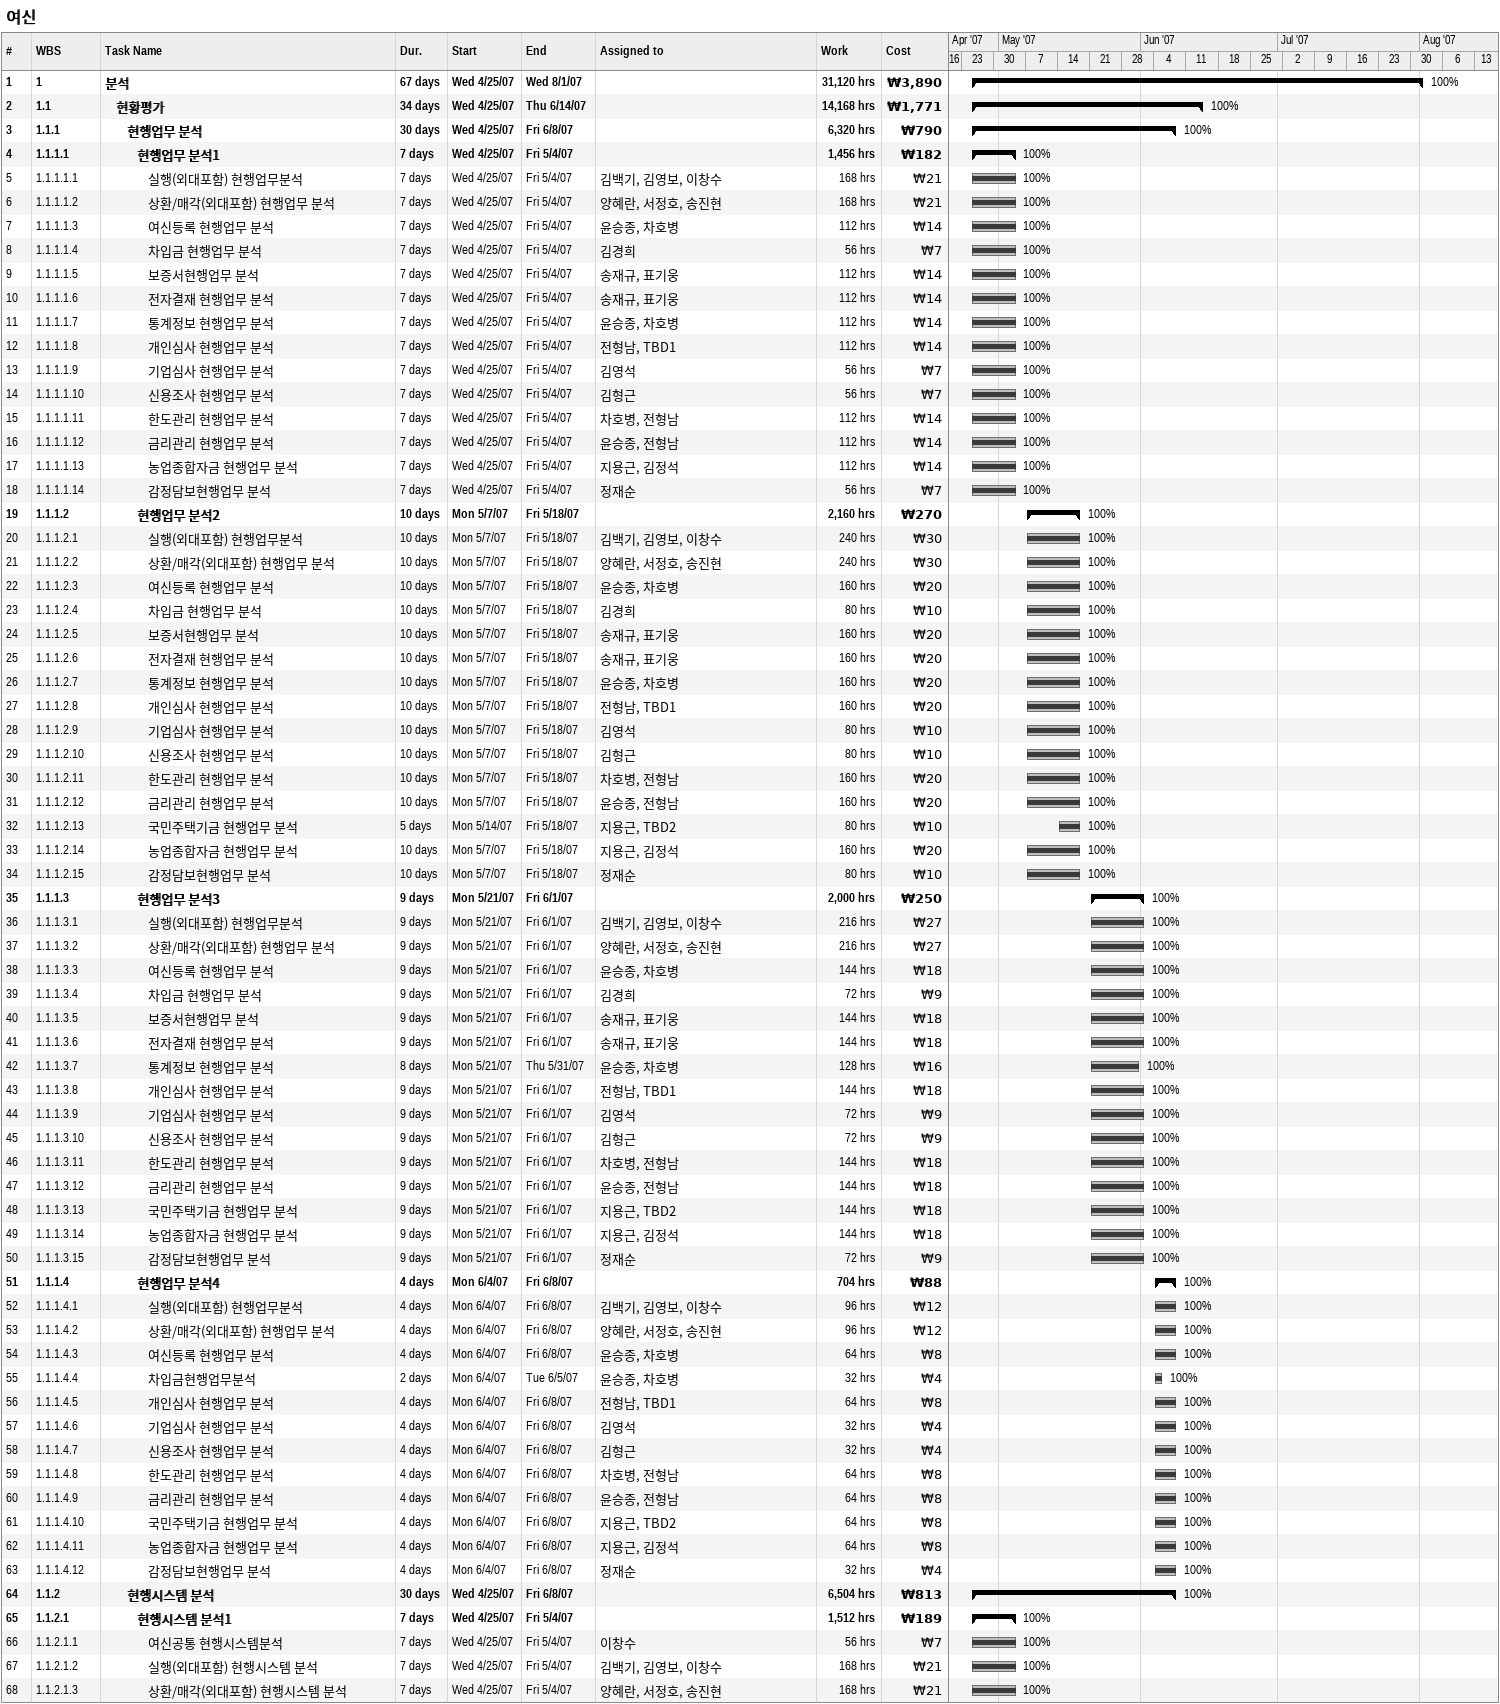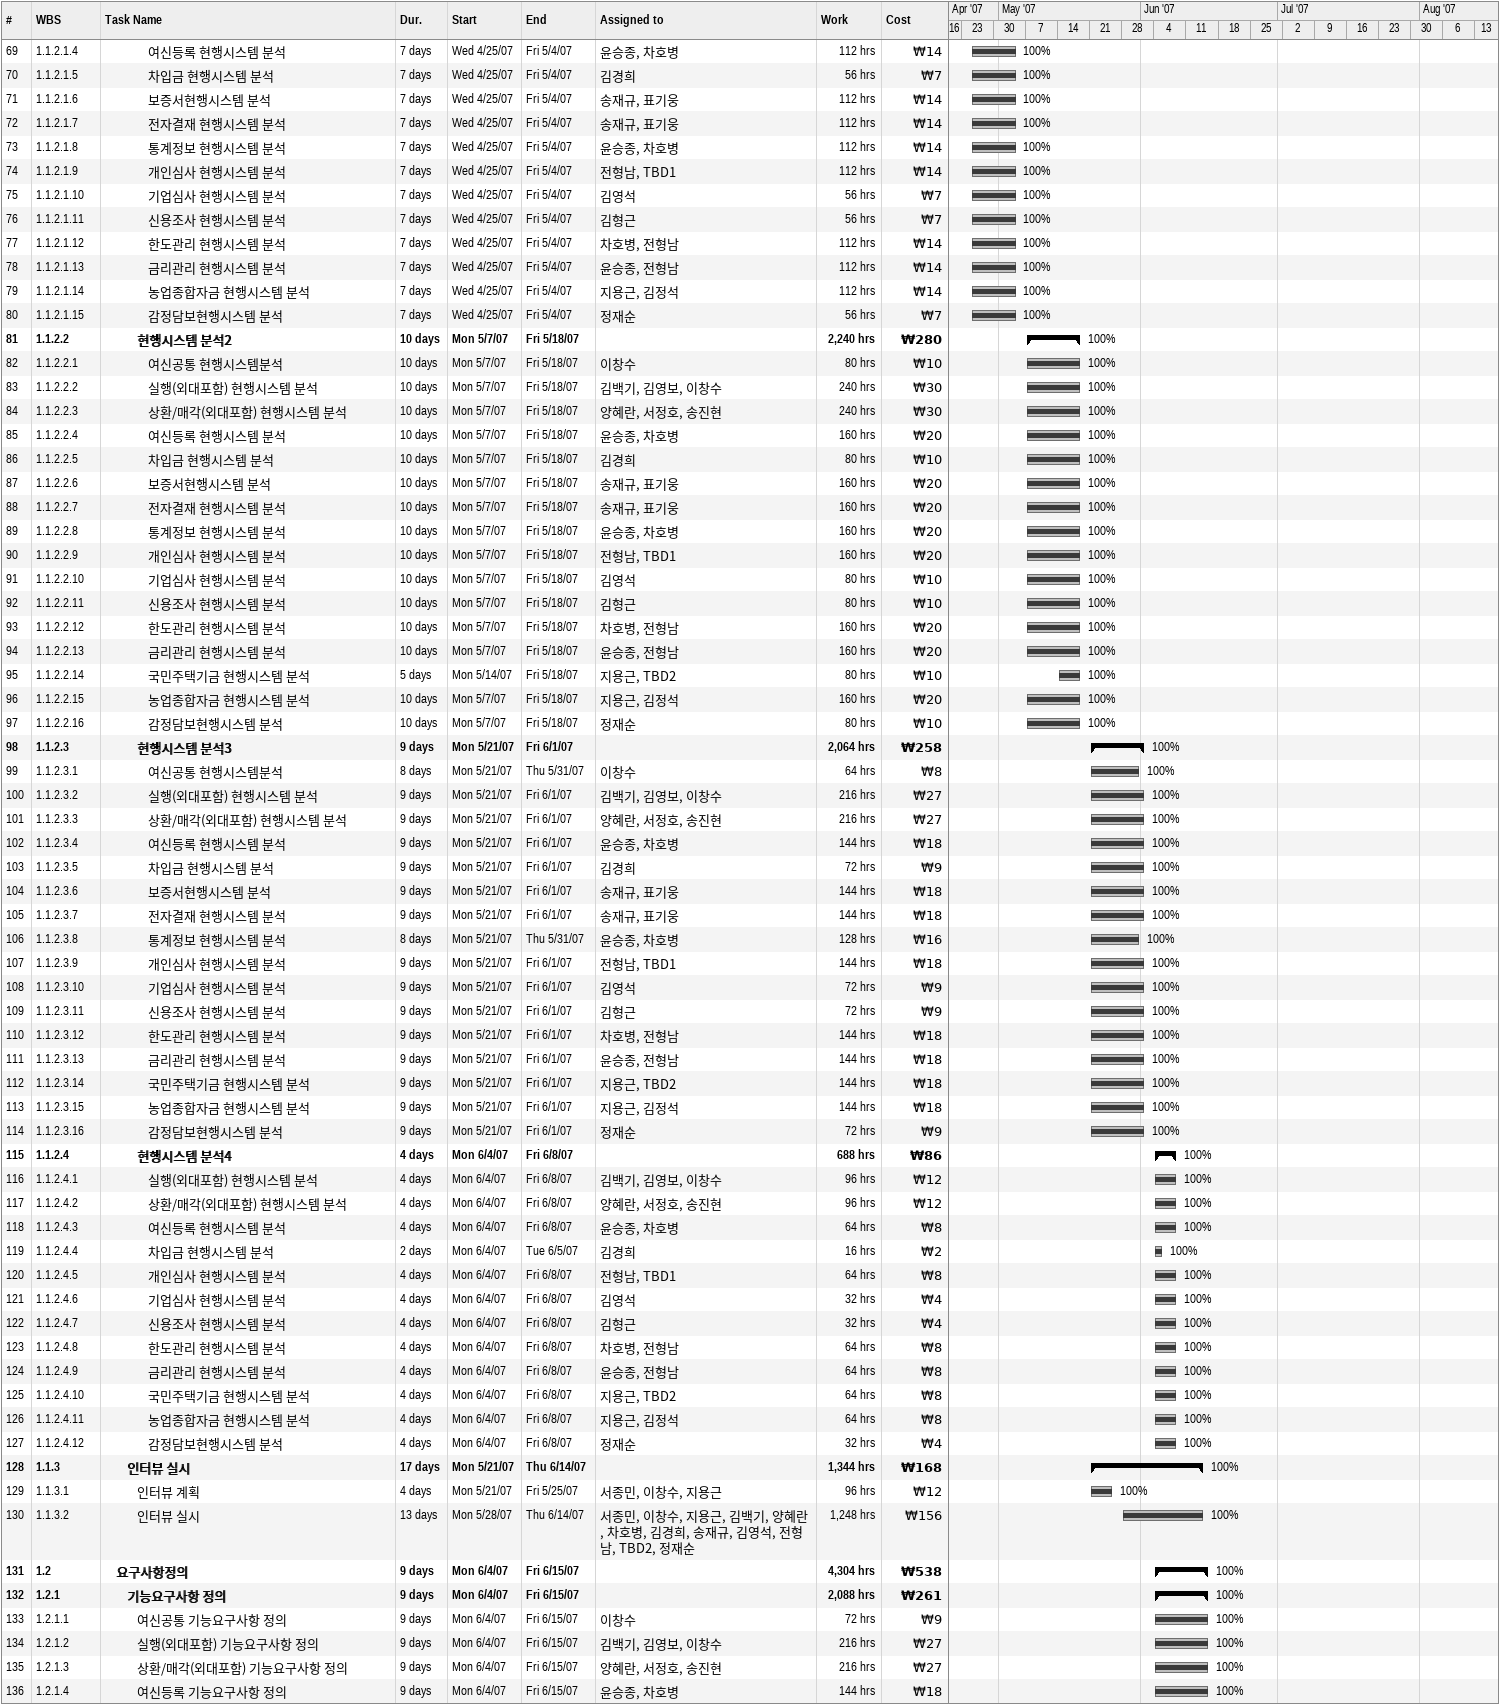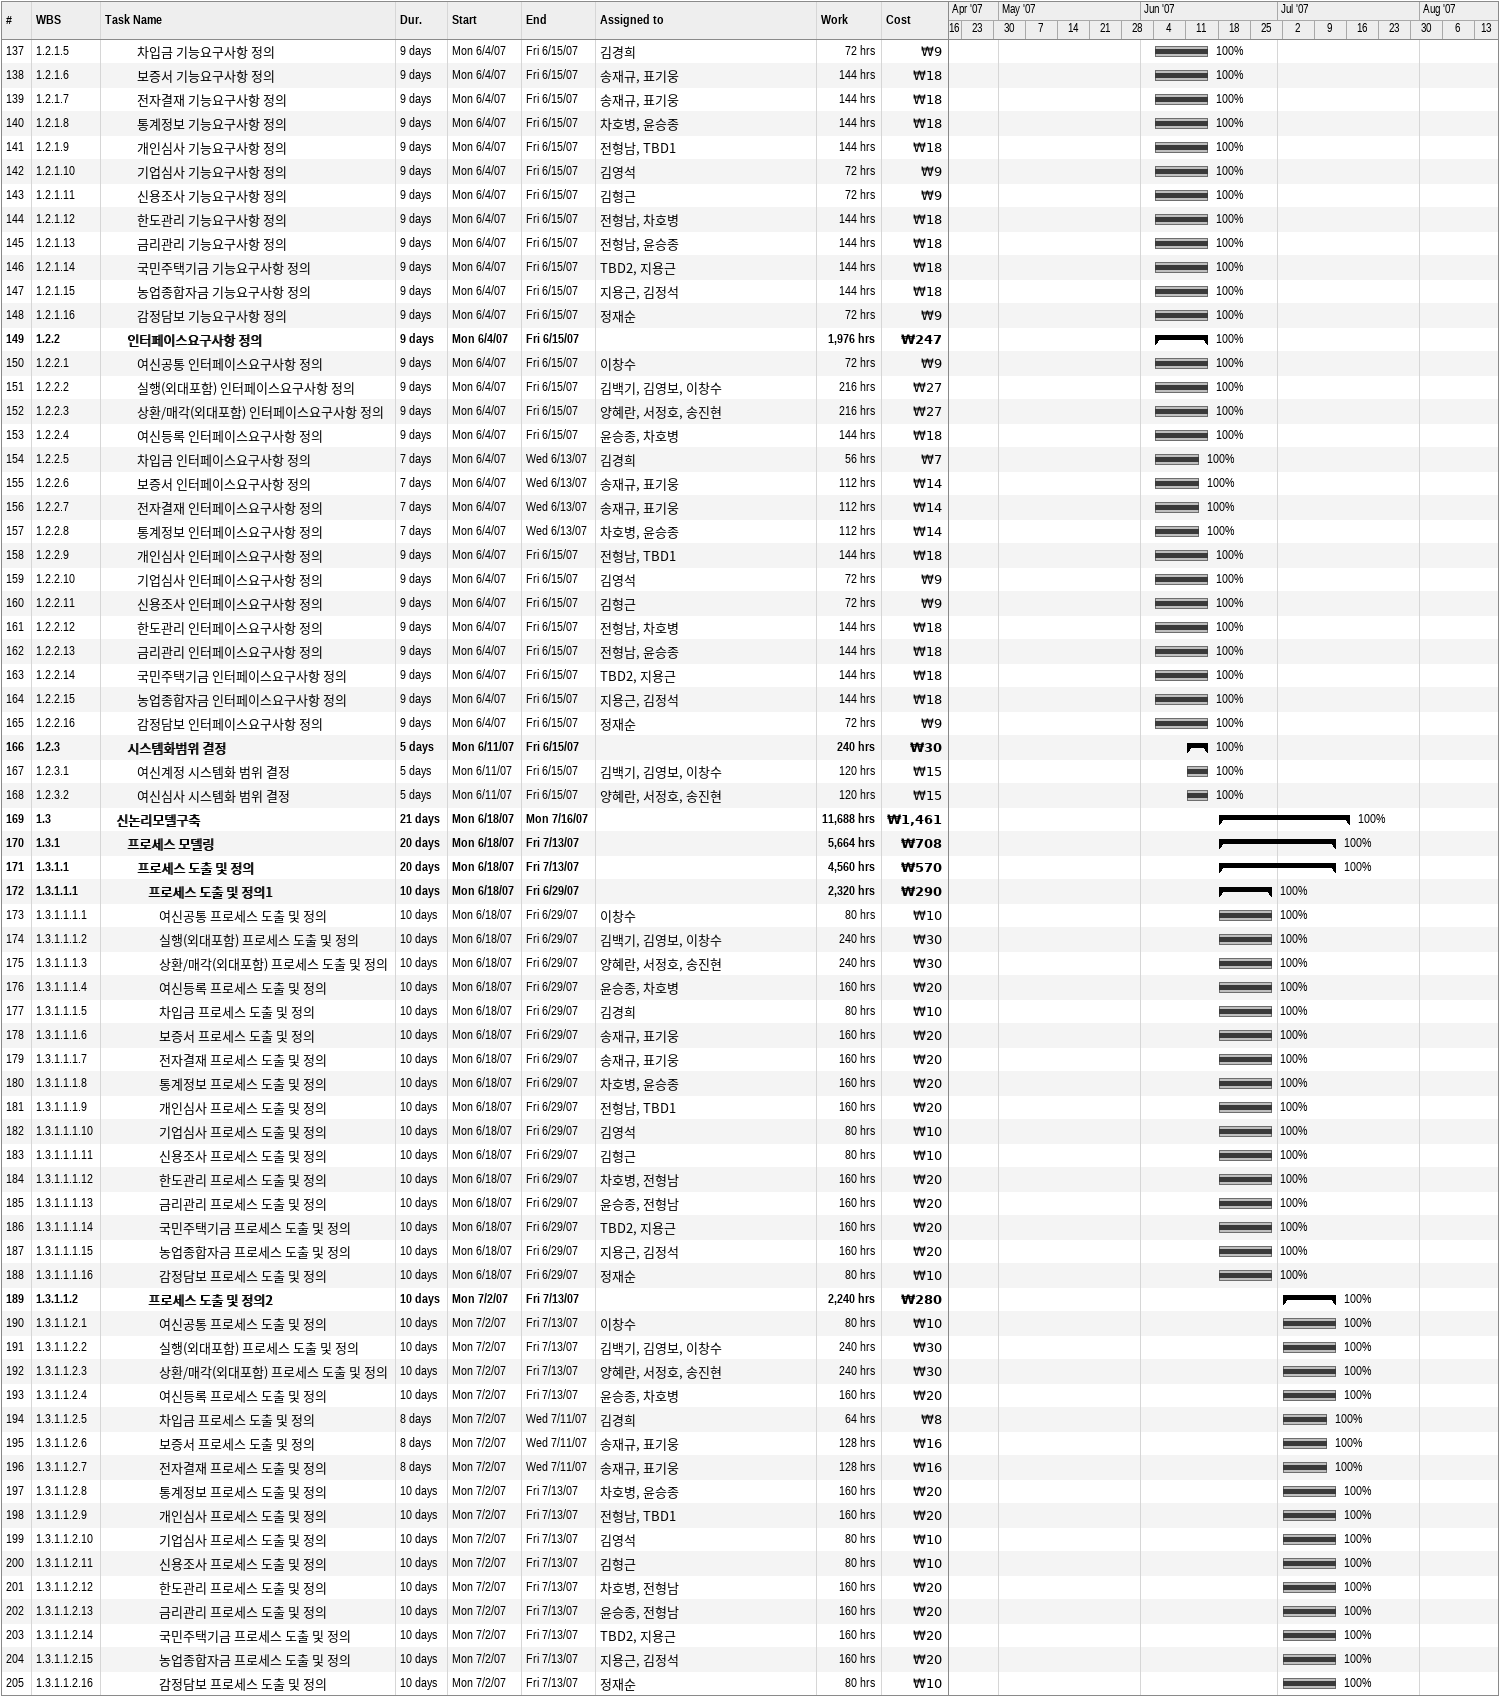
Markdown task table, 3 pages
여신

| ID | WBS | Task | Duration | Start | Finish | Resources | % complete | Work (h) | Cost (₩) |
|---|---|---|---|---|---|---|---|---|---|
| 1 | 1 | **분석** | 67d | 2007-04-25 | 2007-08-01 |  | 100 | 31120 | 3890 |
| 2 | 1.1 | **현황평가** | 34d | 2007-04-25 | 2007-06-14 |  | 100 | 14168 | 1771 |
| 3 | 1.1.1 | **현행업무 분석** | 30d | 2007-04-25 | 2007-06-08 |  | 100 | 6320 | 790 |
| 4 | 1.1.1.1 | **현행업무 분석1** | 7d | 2007-04-25 | 2007-05-04 |  | 100 | 1456 | 182 |
| 5 | 1.1.1.1.1 | 실행(외대포함) 현행업무분석 | 7d | 2007-04-25 | 2007-05-04 | 김백기, 김영보, 이창수 | 100 | 168 | 21 |
| 6 | 1.1.1.1.2 | 상환/매각(외대포함) 현행업무 분석 | 7d | 2007-04-25 | 2007-05-04 | 양혜란, 서정호, 송진현 | 100 | 168 | 21 |
| 7 | 1.1.1.1.3 | 여신등록 현행업무 분석 | 7d | 2007-04-25 | 2007-05-04 | 윤승종, 차호병 | 100 | 112 | 14 |
| 8 | 1.1.1.1.4 | 차입금 현행업무 분석 | 7d | 2007-04-25 | 2007-05-04 | 김경희 | 100 | 56 | 7 |
| 9 | 1.1.1.1.5 | 보증서현행업무 분석 | 7d | 2007-04-25 | 2007-05-04 | 송재규, 표기웅 | 100 | 112 | 14 |
| 10 | 1.1.1.1.6 | 전자결재 현행업무 분석 | 7d | 2007-04-25 | 2007-05-04 | 송재규, 표기웅 | 100 | 112 | 14 |
| 11 | 1.1.1.1.7 | 통계정보 현행업무 분석 | 7d | 2007-04-25 | 2007-05-04 | 윤승종, 차호병 | 100 | 112 | 14 |
| 12 | 1.1.1.1.8 | 개인심사 현행업무 분석 | 7d | 2007-04-25 | 2007-05-04 | 전형남, TBD1 | 100 | 112 | 14 |
| 13 | 1.1.1.1.9 | 기업심사 현행업무 분석 | 7d | 2007-04-25 | 2007-05-04 | 김영석 | 100 | 56 | 7 |
| 14 | 1.1.1.1.10 | 신용조사 현행업무 분석 | 7d | 2007-04-25 | 2007-05-04 | 김형근 | 100 | 56 | 7 |
| 15 | 1.1.1.1.11 | 한도관리 현행업무 분석 | 7d | 2007-04-25 | 2007-05-04 | 차호병, 전형남 | 100 | 112 | 14 |
| 16 | 1.1.1.1.12 | 금리관리 현행업무 분석 | 7d | 2007-04-25 | 2007-05-04 | 윤승종, 전형남 | 100 | 112 | 14 |
| 17 | 1.1.1.1.13 | 농업종합자금 현행업무 분석 | 7d | 2007-04-25 | 2007-05-04 | 지용근, 김정석 | 100 | 112 | 14 |
| 18 | 1.1.1.1.14 | 감정담보현행업무 분석 | 7d | 2007-04-25 | 2007-05-04 | 정재순 | 100 | 56 | 7 |
| 19 | 1.1.1.2 | **현행업무 분석2** | 10d | 2007-05-07 | 2007-05-18 |  | 100 | 2160 | 270 |
| 20 | 1.1.1.2.1 | 실행(외대포함) 현행업무분석 | 10d | 2007-05-07 | 2007-05-18 | 김백기, 김영보, 이창수 | 100 | 240 | 30 |
| 21 | 1.1.1.2.2 | 상환/매각(외대포함) 현행업무 분석 | 10d | 2007-05-07 | 2007-05-18 | 양혜란, 서정호, 송진현 | 100 | 240 | 30 |
| 22 | 1.1.1.2.3 | 여신등록 현행업무 분석 | 10d | 2007-05-07 | 2007-05-18 | 윤승종, 차호병 | 100 | 160 | 20 |
| 23 | 1.1.1.2.4 | 차입금 현행업무 분석 | 10d | 2007-05-07 | 2007-05-18 | 김경희 | 100 | 80 | 10 |
| 24 | 1.1.1.2.5 | 보증서현행업무 분석 | 10d | 2007-05-07 | 2007-05-18 | 송재규, 표기웅 | 100 | 160 | 20 |
| 25 | 1.1.1.2.6 | 전자결재 현행업무 분석 | 10d | 2007-05-07 | 2007-05-18 | 송재규, 표기웅 | 100 | 160 | 20 |
| 26 | 1.1.1.2.7 | 통계정보 현행업무 분석 | 10d | 2007-05-07 | 2007-05-18 | 윤승종, 차호병 | 100 | 160 | 20 |
| 27 | 1.1.1.2.8 | 개인심사 현행업무 분석 | 10d | 2007-05-07 | 2007-05-18 | 전형남, TBD1 | 100 | 160 | 20 |
| 28 | 1.1.1.2.9 | 기업심사 현행업무 분석 | 10d | 2007-05-07 | 2007-05-18 | 김영석 | 100 | 80 | 10 |
| 29 | 1.1.1.2.10 | 신용조사 현행업무 분석 | 10d | 2007-05-07 | 2007-05-18 | 김형근 | 100 | 80 | 10 |
| 30 | 1.1.1.2.11 | 한도관리 현행업무 분석 | 10d | 2007-05-07 | 2007-05-18 | 차호병, 전형남 | 100 | 160 | 20 |
| 31 | 1.1.1.2.12 | 금리관리 현행업무 분석 | 10d | 2007-05-07 | 2007-05-18 | 윤승종, 전형남 | 100 | 160 | 20 |
| 32 | 1.1.1.2.13 | 국민주택기금 현행업무 분석 | 5d | 2007-05-14 | 2007-05-18 | 지용근, TBD2 | 100 | 80 | 10 |
| 33 | 1.1.1.2.14 | 농업종합자금 현행업무 분석 | 10d | 2007-05-07 | 2007-05-18 | 지용근, 김정석 | 100 | 160 | 20 |
| 34 | 1.1.1.2.15 | 감정담보현행업무 분석 | 10d | 2007-05-07 | 2007-05-18 | 정재순 | 100 | 80 | 10 |
| 35 | 1.1.1.3 | **현행업무 분석3** | 9d | 2007-05-21 | 2007-06-01 |  | 100 | 2000 | 250 |
| 36 | 1.1.1.3.1 | 실행(외대포함) 현행업무분석 | 9d | 2007-05-21 | 2007-06-01 | 김백기, 김영보, 이창수 | 100 | 216 | 27 |
| 37 | 1.1.1.3.2 | 상환/매각(외대포함) 현행업무 분석 | 9d | 2007-05-21 | 2007-06-01 | 양혜란, 서정호, 송진현 | 100 | 216 | 27 |
| 38 | 1.1.1.3.3 | 여신등록 현행업무 분석 | 9d | 2007-05-21 | 2007-06-01 | 윤승종, 차호병 | 100 | 144 | 18 |
| 39 | 1.1.1.3.4 | 차입금 현행업무 분석 | 9d | 2007-05-21 | 2007-06-01 | 김경희 | 100 | 72 | 9 |
| 40 | 1.1.1.3.5 | 보증서현행업무 분석 | 9d | 2007-05-21 | 2007-06-01 | 송재규, 표기웅 | 100 | 144 | 18 |
| 41 | 1.1.1.3.6 | 전자결재 현행업무 분석 | 9d | 2007-05-21 | 2007-06-01 | 송재규, 표기웅 | 100 | 144 | 18 |
| 42 | 1.1.1.3.7 | 통계정보 현행업무 분석 | 8d | 2007-05-21 | 2007-05-31 | 윤승종, 차호병 | 100 | 128 | 16 |
| 43 | 1.1.1.3.8 | 개인심사 현행업무 분석 | 9d | 2007-05-21 | 2007-06-01 | 전형남, TBD1 | 100 | 144 | 18 |
| 44 | 1.1.1.3.9 | 기업심사 현행업무 분석 | 9d | 2007-05-21 | 2007-06-01 | 김영석 | 100 | 72 | 9 |
| 45 | 1.1.1.3.10 | 신용조사 현행업무 분석 | 9d | 2007-05-21 | 2007-06-01 | 김형근 | 100 | 72 | 9 |
| 46 | 1.1.1.3.11 | 한도관리 현행업무 분석 | 9d | 2007-05-21 | 2007-06-01 | 차호병, 전형남 | 100 | 144 | 18 |
| 47 | 1.1.1.3.12 | 금리관리 현행업무 분석 | 9d | 2007-05-21 | 2007-06-01 | 윤승종, 전형남 | 100 | 144 | 18 |
| 48 | 1.1.1.3.13 | 국민주택기금 현행업무 분석 | 9d | 2007-05-21 | 2007-06-01 | 지용근, TBD2 | 100 | 144 | 18 |
| 49 | 1.1.1.3.14 | 농업종합자금 현행업무 분석 | 9d | 2007-05-21 | 2007-06-01 | 지용근, 김정석 | 100 | 144 | 18 |
| 50 | 1.1.1.3.15 | 감정담보현행업무 분석 | 9d | 2007-05-21 | 2007-06-01 | 정재순 | 100 | 72 | 9 |
| 51 | 1.1.1.4 | **현행업무 분석4** | 4d | 2007-06-04 | 2007-06-08 |  | 100 | 704 | 88 |
| 52 | 1.1.1.4.1 | 실행(외대포함) 현행업무분석 | 4d | 2007-06-04 | 2007-06-08 | 김백기, 김영보, 이창수 | 100 | 96 | 12 |
| 53 | 1.1.1.4.2 | 상환/매각(외대포함) 현행업무 분석 | 4d | 2007-06-04 | 2007-06-08 | 양혜란, 서정호, 송진현 | 100 | 96 | 12 |
| 54 | 1.1.1.4.3 | 여신등록 현행업무 분석 | 4d | 2007-06-04 | 2007-06-08 | 윤승종, 차호병 | 100 | 64 | 8 |
| 55 | 1.1.1.4.4 | 차입금현행업무분석 | 2d | 2007-06-04 | 2007-06-05 | 윤승종, 차호병 | 100 | 32 | 4 |
| 56 | 1.1.1.4.5 | 개인심사 현행업무 분석 | 4d | 2007-06-04 | 2007-06-08 | 전형남, TBD1 | 100 | 64 | 8 |
| 57 | 1.1.1.4.6 | 기업심사 현행업무 분석 | 4d | 2007-06-04 | 2007-06-08 | 김영석 | 100 | 32 | 4 |
| 58 | 1.1.1.4.7 | 신용조사 현행업무 분석 | 4d | 2007-06-04 | 2007-06-08 | 김형근 | 100 | 32 | 4 |
| 59 | 1.1.1.4.8 | 한도관리 현행업무 분석 | 4d | 2007-06-04 | 2007-06-08 | 차호병, 전형남 | 100 | 64 | 8 |
| 60 | 1.1.1.4.9 | 금리관리 현행업무 분석 | 4d | 2007-06-04 | 2007-06-08 | 윤승종, 전형남 | 100 | 64 | 8 |
| 61 | 1.1.1.4.10 | 국민주택기금 현행업무 분석 | 4d | 2007-06-04 | 2007-06-08 | 지용근, TBD2 | 100 | 64 | 8 |
| 62 | 1.1.1.4.11 | 농업종합자금 현행업무 분석 | 4d | 2007-06-04 | 2007-06-08 | 지용근, 김정석 | 100 | 64 | 8 |
| 63 | 1.1.1.4.12 | 감정담보현행업무 분석 | 4d | 2007-06-04 | 2007-06-08 | 정재순 | 100 | 32 | 4 |
| 64 | 1.1.2 | **현행시스템 분석** | 30d | 2007-04-25 | 2007-06-08 |  | 100 | 6504 | 813 |
| 65 | 1.1.2.1 | **현행시스템 분석1** | 7d | 2007-04-25 | 2007-05-04 |  | 100 | 1512 | 189 |
| 66 | 1.1.2.1.1 | 여신공통 현행시스템분석 | 7d | 2007-04-25 | 2007-05-04 | 이창수 | 100 | 56 | 7 |
| 67 | 1.1.2.1.2 | 실행(외대포함) 현행시스템 분석 | 7d | 2007-04-25 | 2007-05-04 | 김백기, 김영보, 이창수 | 100 | 168 | 21 |
| 68 | 1.1.2.1.3 | 상환/매각(외대포함) 현행시스템 분석 | 7d | 2007-04-25 | 2007-05-04 | 양혜란, 서정호, 송진현 | 100 | 168 | 21 |
| 69 | 1.1.2.1.4 | 여신등록 현행시스템 분석 | 7d | 2007-04-25 | 2007-05-04 | 윤승종, 차호병 | 100 | 112 | 14 |
| 70 | 1.1.2.1.5 | 차입금 현행시스템 분석 | 7d | 2007-04-25 | 2007-05-04 | 김경희 | 100 | 56 | 7 |
| 71 | 1.1.2.1.6 | 보증서현행시스템 분석 | 7d | 2007-04-25 | 2007-05-04 | 송재규, 표기웅 | 100 | 112 | 14 |
| 72 | 1.1.2.1.7 | 전자결재 현행시스템 분석 | 7d | 2007-04-25 | 2007-05-04 | 송재규, 표기웅 | 100 | 112 | 14 |
| 73 | 1.1.2.1.8 | 통계정보 현행시스템 분석 | 7d | 2007-04-25 | 2007-05-04 | 윤승종, 차호병 | 100 | 112 | 14 |
| 74 | 1.1.2.1.9 | 개인심사 현행시스템 분석 | 7d | 2007-04-25 | 2007-05-04 | 전형남, TBD1 | 100 | 112 | 14 |
| 75 | 1.1.2.1.10 | 기업심사 현행시스템 분석 | 7d | 2007-04-25 | 2007-05-04 | 김영석 | 100 | 56 | 7 |
| 76 | 1.1.2.1.11 | 신용조사 현행시스템 분석 | 7d | 2007-04-25 | 2007-05-04 | 김형근 | 100 | 56 | 7 |
| 77 | 1.1.2.1.12 | 한도관리 현행시스템 분석 | 7d | 2007-04-25 | 2007-05-04 | 차호병, 전형남 | 100 | 112 | 14 |
| 78 | 1.1.2.1.13 | 금리관리 현행시스템 분석 | 7d | 2007-04-25 | 2007-05-04 | 윤승종, 전형남 | 100 | 112 | 14 |
| 79 | 1.1.2.1.14 | 농업종합자금 현행시스템 분석 | 7d | 2007-04-25 | 2007-05-04 | 지용근, 김정석 | 100 | 112 | 14 |
| 80 | 1.1.2.1.15 | 감정담보현행시스템 분석 | 7d | 2007-04-25 | 2007-05-04 | 정재순 | 100 | 56 | 7 |
| 81 | 1.1.2.2 | **현행시스템 분석2** | 10d | 2007-05-07 | 2007-05-18 |  | 100 | 2240 | 280 |
| 82 | 1.1.2.2.1 | 여신공통 현행시스템분석 | 10d | 2007-05-07 | 2007-05-18 | 이창수 | 100 | 80 | 10 |
| 83 | 1.1.2.2.2 | 실행(외대포함) 현행시스템 분석 | 10d | 2007-05-07 | 2007-05-18 | 김백기, 김영보, 이창수 | 100 | 240 | 30 |
| 84 | 1.1.2.2.3 | 상환/매각(외대포함) 현행시스템 분석 | 10d | 2007-05-07 | 2007-05-18 | 양혜란, 서정호, 송진현 | 100 | 240 | 30 |
| 85 | 1.1.2.2.4 | 여신등록 현행시스템 분석 | 10d | 2007-05-07 | 2007-05-18 | 윤승종, 차호병 | 100 | 160 | 20 |
| 86 | 1.1.2.2.5 | 차입금 현행시스템 분석 | 10d | 2007-05-07 | 2007-05-18 | 김경희 | 100 | 80 | 10 |
| 87 | 1.1.2.2.6 | 보증서현행시스템 분석 | 10d | 2007-05-07 | 2007-05-18 | 송재규, 표기웅 | 100 | 160 | 20 |
| 88 | 1.1.2.2.7 | 전자결재 현행시스템 분석 | 10d | 2007-05-07 | 2007-05-18 | 송재규, 표기웅 | 100 | 160 | 20 |
| 89 | 1.1.2.2.8 | 통계정보 현행시스템 분석 | 10d | 2007-05-07 | 2007-05-18 | 윤승종, 차호병 | 100 | 160 | 20 |
| 90 | 1.1.2.2.9 | 개인심사 현행시스템 분석 | 10d | 2007-05-07 | 2007-05-18 | 전형남, TBD1 | 100 | 160 | 20 |
| 91 | 1.1.2.2.10 | 기업심사 현행시스템 분석 | 10d | 2007-05-07 | 2007-05-18 | 김영석 | 100 | 80 | 10 |
| 92 | 1.1.2.2.11 | 신용조사 현행시스템 분석 | 10d | 2007-05-07 | 2007-05-18 | 김형근 | 100 | 80 | 10 |
| 93 | 1.1.2.2.12 | 한도관리 현행시스템 분석 | 10d | 2007-05-07 | 2007-05-18 | 차호병, 전형남 | 100 | 160 | 20 |
| 94 | 1.1.2.2.13 | 금리관리 현행시스템 분석 | 10d | 2007-05-07 | 2007-05-18 | 윤승종, 전형남 | 100 | 160 | 20 |
| 95 | 1.1.2.2.14 | 국민주택기금 현행시스템 분석 | 5d | 2007-05-14 | 2007-05-18 | 지용근, TBD2 | 100 | 80 | 10 |
| 96 | 1.1.2.2.15 | 농업종합자금 현행시스템 분석 | 10d | 2007-05-07 | 2007-05-18 | 지용근, 김정석 | 100 | 160 | 20 |
| 97 | 1.1.2.2.16 | 감정담보현행시스템 분석 | 10d | 2007-05-07 | 2007-05-18 | 정재순 | 100 | 80 | 10 |
| 98 | 1.1.2.3 | **현행시스템 분석3** | 9d | 2007-05-21 | 2007-06-01 |  | 100 | 2064 | 258 |
| 99 | 1.1.2.3.1 | 여신공통 현행시스템분석 | 8d | 2007-05-21 | 2007-05-31 | 이창수 | 100 | 64 | 8 |
| 100 | 1.1.2.3.2 | 실행(외대포함) 현행시스템 분석 | 9d | 2007-05-21 | 2007-06-01 | 김백기, 김영보, 이창수 | 100 | 216 | 27 |
| 101 | 1.1.2.3.3 | 상환/매각(외대포함) 현행시스템 분석 | 9d | 2007-05-21 | 2007-06-01 | 양혜란, 서정호, 송진현 | 100 | 216 | 27 |
| 102 | 1.1.2.3.4 | 여신등록 현행시스템 분석 | 9d | 2007-05-21 | 2007-06-01 | 윤승종, 차호병 | 100 | 144 | 18 |
| 103 | 1.1.2.3.5 | 차입금 현행시스템 분석 | 9d | 2007-05-21 | 2007-06-01 | 김경희 | 100 | 72 | 9 |
| 104 | 1.1.2.3.6 | 보증서현행시스템 분석 | 9d | 2007-05-21 | 2007-06-01 | 송재규, 표기웅 | 100 | 144 | 18 |
| 105 | 1.1.2.3.7 | 전자결재 현행시스템 분석 | 9d | 2007-05-21 | 2007-06-01 | 송재규, 표기웅 | 100 | 144 | 18 |
| 106 | 1.1.2.3.8 | 통계정보 현행시스템 분석 | 8d | 2007-05-21 | 2007-05-31 | 윤승종, 차호병 | 100 | 128 | 16 |
| 107 | 1.1.2.3.9 | 개인심사 현행시스템 분석 | 9d | 2007-05-21 | 2007-06-01 | 전형남, TBD1 | 100 | 144 | 18 |
| 108 | 1.1.2.3.10 | 기업심사 현행시스템 분석 | 9d | 2007-05-21 | 2007-06-01 | 김영석 | 100 | 72 | 9 |
| 109 | 1.1.2.3.11 | 신용조사 현행시스템 분석 | 9d | 2007-05-21 | 2007-06-01 | 김형근 | 100 | 72 | 9 |
| 110 | 1.1.2.3.12 | 한도관리 현행시스템 분석 | 9d | 2007-05-21 | 2007-06-01 | 차호병, 전형남 | 100 | 144 | 18 |
| 111 | 1.1.2.3.13 | 금리관리 현행시스템 분석 | 9d | 2007-05-21 | 2007-06-01 | 윤승종, 전형남 | 100 | 144 | 18 |
| 112 | 1.1.2.3.14 | 국민주택기금 현행시스템 분석 | 9d | 2007-05-21 | 2007-06-01 | 지용근, TBD2 | 100 | 144 | 18 |
| 113 | 1.1.2.3.15 | 농업종합자금 현행시스템 분석 | 9d | 2007-05-21 | 2007-06-01 | 지용근, 김정석 | 100 | 144 | 18 |
| 114 | 1.1.2.3.16 | 감정담보현행시스템 분석 | 9d | 2007-05-21 | 2007-06-01 | 정재순 | 100 | 72 | 9 |
| 115 | 1.1.2.4 | **현행시스템 분석4** | 4d | 2007-06-04 | 2007-06-08 |  | 100 | 688 | 86 |
| 116 | 1.1.2.4.1 | 실행(외대포함) 현행시스템 분석 | 4d | 2007-06-04 | 2007-06-08 | 김백기, 김영보, 이창수 | 100 | 96 | 12 |
| 117 | 1.1.2.4.2 | 상환/매각(외대포함) 현행시스템 분석 | 4d | 2007-06-04 | 2007-06-08 | 양혜란, 서정호, 송진현 | 100 | 96 | 12 |
| 118 | 1.1.2.4.3 | 여신등록 현행시스템 분석 | 4d | 2007-06-04 | 2007-06-08 | 윤승종, 차호병 | 100 | 64 | 8 |
| 119 | 1.1.2.4.4 | 차입금 현행시스템 분석 | 2d | 2007-06-04 | 2007-06-05 | 김경희 | 100 | 16 | 2 |
| 120 | 1.1.2.4.5 | 개인심사 현행시스템 분석 | 4d | 2007-06-04 | 2007-06-08 | 전형남, TBD1 | 100 | 64 | 8 |
| 121 | 1.1.2.4.6 | 기업심사 현행시스템 분석 | 4d | 2007-06-04 | 2007-06-08 | 김영석 | 100 | 32 | 4 |
| 122 | 1.1.2.4.7 | 신용조사 현행시스템 분석 | 4d | 2007-06-04 | 2007-06-08 | 김형근 | 100 | 32 | 4 |
| 123 | 1.1.2.4.8 | 한도관리 현행시스템 분석 | 4d | 2007-06-04 | 2007-06-08 | 차호병, 전형남 | 100 | 64 | 8 |
| 124 | 1.1.2.4.9 | 금리관리 현행시스템 분석 | 4d | 2007-06-04 | 2007-06-08 | 윤승종, 전형남 | 100 | 64 | 8 |
| 125 | 1.1.2.4.10 | 국민주택기금 현행시스템 분석 | 4d | 2007-06-04 | 2007-06-08 | 지용근, TBD2 | 100 | 64 | 8 |
| 126 | 1.1.2.4.11 | 농업종합자금 현행시스템 분석 | 4d | 2007-06-04 | 2007-06-08 | 지용근, 김정석 | 100 | 64 | 8 |
| 127 | 1.1.2.4.12 | 감정담보현행시스템 분석 | 4d | 2007-06-04 | 2007-06-08 | 정재순 | 100 | 32 | 4 |
| 128 | 1.1.3 | **인터뷰 실시** | 17d | 2007-05-21 | 2007-06-14 |  | 100 | 1344 | 168 |
| 129 | 1.1.3.1 | 인터뷰 계획 | 4d | 2007-05-21 | 2007-05-25 | 서종민, 이창수, 지용근 | 100 | 96 | 12 |
| 130 | 1.1.3.2 | 인터뷰 실시 | 13d | 2007-05-28 | 2007-06-14 | 서종민, 이창수, 지용근, 김백기, 양혜란, 차호병, 김경희, 송재규, 김영석, 전형남, TBD2, 정재순 | 100 | 1248 | 156 |
| 131 | 1.2 | **요구사항정의** | 9d | 2007-06-04 | 2007-06-15 |  | 100 | 4304 | 538 |
| 132 | 1.2.1 | **기능요구사항 정의** | 9d | 2007-06-04 | 2007-06-15 |  | 100 | 2088 | 261 |
| 133 | 1.2.1.1 | 여신공통 기능요구사항 정의 | 9d | 2007-06-04 | 2007-06-15 | 이창수 | 100 | 72 | 9 |
| 134 | 1.2.1.2 | 실행(외대포함) 기능요구사항 정의 | 9d | 2007-06-04 | 2007-06-15 | 김백기, 김영보, 이창수 | 100 | 216 | 27 |
| 135 | 1.2.1.3 | 상환/매각(외대포함) 기능요구사항 정의 | 9d | 2007-06-04 | 2007-06-15 | 양혜란, 서정호, 송진현 | 100 | 216 | 27 |
| 136 | 1.2.1.4 | 여신등록 기능요구사항 정의 | 9d | 2007-06-04 | 2007-06-15 | 윤승종, 차호병 | 100 | 144 | 18 |
| 137 | 1.2.1.5 | 차입금 기능요구사항 정의 | 9d | 2007-06-04 | 2007-06-15 | 김경희 | 100 | 72 | 9 |
| 138 | 1.2.1.6 | 보증서 기능요구사항 정의 | 9d | 2007-06-04 | 2007-06-15 | 송재규, 표기웅 | 100 | 144 | 18 |
| 139 | 1.2.1.7 | 전자결재 기능요구사항 정의 | 9d | 2007-06-04 | 2007-06-15 | 송재규, 표기웅 | 100 | 144 | 18 |
| 140 | 1.2.1.8 | 통계정보 기능요구사항 정의 | 9d | 2007-06-04 | 2007-06-15 | 차호병, 윤승종 | 100 | 144 | 18 |
| 141 | 1.2.1.9 | 개인심사 기능요구사항 정의 | 9d | 2007-06-04 | 2007-06-15 | 전형남, TBD1 | 100 | 144 | 18 |
| 142 | 1.2.1.10 | 기업심사 기능요구사항 정의 | 9d | 2007-06-04 | 2007-06-15 | 김영석 | 100 | 72 | 9 |
| 143 | 1.2.1.11 | 신용조사 기능요구사항 정의 | 9d | 2007-06-04 | 2007-06-15 | 김형근 | 100 | 72 | 9 |
| 144 | 1.2.1.12 | 한도관리 기능요구사항 정의 | 9d | 2007-06-04 | 2007-06-15 | 전형남, 차호병 | 100 | 144 | 18 |
| 145 | 1.2.1.13 | 금리관리 기능요구사항 정의 | 9d | 2007-06-04 | 2007-06-15 | 전형남, 윤승종 | 100 | 144 | 18 |
| 146 | 1.2.1.14 | 국민주택기금 기능요구사항 정의 | 9d | 2007-06-04 | 2007-06-15 | TBD2, 지용근 | 100 | 144 | 18 |
| 147 | 1.2.1.15 | 농업종합자금 기능요구사항 정의 | 9d | 2007-06-04 | 2007-06-15 | 지용근, 김정석 | 100 | 144 | 18 |
| 148 | 1.2.1.16 | 감정담보 기능요구사항 정의 | 9d | 2007-06-04 | 2007-06-15 | 정재순 | 100 | 72 | 9 |
| 149 | 1.2.2 | **인터페이스요구사항 정의** | 9d | 2007-06-04 | 2007-06-15 |  | 100 | 1976 | 247 |
| 150 | 1.2.2.1 | 여신공통 인터페이스요구사항 정의 | 9d | 2007-06-04 | 2007-06-15 | 이창수 | 100 | 72 | 9 |
| 151 | 1.2.2.2 | 실행(외대포함) 인터페이스요구사항 정의 | 9d | 2007-06-04 | 2007-06-15 | 김백기, 김영보, 이창수 | 100 | 216 | 27 |
| 152 | 1.2.2.3 | 상환/매각(외대포함) 인터페이스요구사항 정의 | 9d | 2007-06-04 | 2007-06-15 | 양혜란, 서정호, 송진현 | 100 | 216 | 27 |
| 153 | 1.2.2.4 | 여신등록 인터페이스요구사항 정의 | 9d | 2007-06-04 | 2007-06-15 | 윤승종, 차호병 | 100 | 144 | 18 |
| 154 | 1.2.2.5 | 차입금 인터페이스요구사항 정의 | 7d | 2007-06-04 | 2007-06-13 | 김경희 | 100 | 56 | 7 |
| 155 | 1.2.2.6 | 보증서 인터페이스요구사항 정의 | 7d | 2007-06-04 | 2007-06-13 | 송재규, 표기웅 | 100 | 112 | 14 |
| 156 | 1.2.2.7 | 전자결재 인터페이스요구사항 정의 | 7d | 2007-06-04 | 2007-06-13 | 송재규, 표기웅 | 100 | 112 | 14 |
| 157 | 1.2.2.8 | 통계정보 인터페이스요구사항 정의 | 7d | 2007-06-04 | 2007-06-13 | 차호병, 윤승종 | 100 | 112 | 14 |
| 158 | 1.2.2.9 | 개인심사 인터페이스요구사항 정의 | 9d | 2007-06-04 | 2007-06-15 | 전형남, TBD1 | 100 | 144 | 18 |
| 159 | 1.2.2.10 | 기업심사 인터페이스요구사항 정의 | 9d | 2007-06-04 | 2007-06-15 | 김영석 | 100 | 72 | 9 |
| 160 | 1.2.2.11 | 신용조사 인터페이스요구사항 정의 | 9d | 2007-06-04 | 2007-06-15 | 김형근 | 100 | 72 | 9 |
| 161 | 1.2.2.12 | 한도관리 인터페이스요구사항 정의 | 9d | 2007-06-04 | 2007-06-15 | 전형남, 차호병 | 100 | 144 | 18 |
| 162 | 1.2.2.13 | 금리관리 인터페이스요구사항 정의 | 9d | 2007-06-04 | 2007-06-15 | 전형남, 윤승종 | 100 | 144 | 18 |
| 163 | 1.2.2.14 | 국민주택기금 인터페이스요구사항 정의 | 9d | 2007-06-04 | 2007-06-15 | TBD2, 지용근 | 100 | 144 | 18 |
| 164 | 1.2.2.15 | 농업종합자금 인터페이스요구사항 정의 | 9d | 2007-06-04 | 2007-06-15 | 지용근, 김정석 | 100 | 144 | 18 |
| 165 | 1.2.2.16 | 감정담보 인터페이스요구사항 정의 | 9d | 2007-06-04 | 2007-06-15 | 정재순 | 100 | 72 | 9 |
| 166 | 1.2.3 | **시스템화범위 결정** | 5d | 2007-06-11 | 2007-06-15 |  | 100 | 240 | 30 |
| 167 | 1.2.3.1 | 여신계정 시스템화 범위 결정 | 5d | 2007-06-11 | 2007-06-15 | 김백기, 김영보, 이창수 | 100 | 120 | 15 |
| 168 | 1.2.3.2 | 여신심사 시스템화 범위 결정 | 5d | 2007-06-11 | 2007-06-15 | 양혜란, 서정호, 송진현 | 100 | 120 | 15 |
| 169 | 1.3 | **신논리모델구축** | 21d | 2007-06-18 | 2007-07-16 |  | 100 | 11688 | 1461 |
| 170 | 1.3.1 | **프로세스 모델링** | 20d | 2007-06-18 | 2007-07-13 |  | 100 | 5664 | 708 |
| 171 | 1.3.1.1 | **프로세스 도출 및 정의** | 20d | 2007-06-18 | 2007-07-13 |  | 100 | 4560 | 570 |
| 172 | 1.3.1.1.1 | **프로세스 도출 및 정의1** | 10d | 2007-06-18 | 2007-06-29 |  | 100 | 2320 | 290 |
| 173 | 1.3.1.1.1.1 | 여신공통 프로세스 도출 및 정의 | 10d | 2007-06-18 | 2007-06-29 | 이창수 | 100 | 80 | 10 |
| 174 | 1.3.1.1.1.2 | 실행(외대포함) 프로세스 도출 및 정의 | 10d | 2007-06-18 | 2007-06-29 | 김백기, 김영보, 이창수 | 100 | 240 | 30 |
| 175 | 1.3.1.1.1.3 | 상환/매각(외대포함) 프로세스 도출 및 정의 | 10d | 2007-06-18 | 2007-06-29 | 양혜란, 서정호, 송진현 | 100 | 240 | 30 |
| 176 | 1.3.1.1.1.4 | 여신등록 프로세스 도출 및 정의 | 10d | 2007-06-18 | 2007-06-29 | 윤승종, 차호병 | 100 | 160 | 20 |
| 177 | 1.3.1.1.1.5 | 차입금 프로세스 도출 및 정의 | 10d | 2007-06-18 | 2007-06-29 | 김경희 | 100 | 80 | 10 |
| 178 | 1.3.1.1.1.6 | 보증서 프로세스 도출 및 정의 | 10d | 2007-06-18 | 2007-06-29 | 송재규, 표기웅 | 100 | 160 | 20 |
| 179 | 1.3.1.1.1.7 | 전자결재 프로세스 도출 및 정의 | 10d | 2007-06-18 | 2007-06-29 | 송재규, 표기웅 | 100 | 160 | 20 |
| 180 | 1.3.1.1.1.8 | 통계정보 프로세스 도출 및 정의 | 10d | 2007-06-18 | 2007-06-29 | 차호병, 윤승종 | 100 | 160 | 20 |
| 181 | 1.3.1.1.1.9 | 개인심사 프로세스 도출 및 정의 | 10d | 2007-06-18 | 2007-06-29 | 전형남, TBD1 | 100 | 160 | 20 |
| 182 | 1.3.1.1.1.10 | 기업심사 프로세스 도출 및 정의 | 10d | 2007-06-18 | 2007-06-29 | 김영석 | 100 | 80 | 10 |
| 183 | 1.3.1.1.1.11 | 신용조사 프로세스 도출 및 정의 | 10d | 2007-06-18 | 2007-06-29 | 김형근 | 100 | 80 | 10 |
| 184 | 1.3.1.1.1.12 | 한도관리 프로세스 도출 및 정의 | 10d | 2007-06-18 | 2007-06-29 | 차호병, 전형남 | 100 | 160 | 20 |
| 185 | 1.3.1.1.1.13 | 금리관리 프로세스 도출 및 정의 | 10d | 2007-06-18 | 2007-06-29 | 윤승종, 전형남 | 100 | 160 | 20 |
| 186 | 1.3.1.1.1.14 | 국민주택기금 프로세스 도출 및 정의 | 10d | 2007-06-18 | 2007-06-29 | TBD2, 지용근 | 100 | 160 | 20 |
| 187 | 1.3.1.1.1.15 | 농업종합자금 프로세스 도출 및 정의 | 10d | 2007-06-18 | 2007-06-29 | 지용근, 김정석 | 100 | 160 | 20 |
| 188 | 1.3.1.1.1.16 | 감정담보 프로세스 도출 및 정의 | 10d | 2007-06-18 | 2007-06-29 | 정재순 | 100 | 80 | 10 |
| 189 | 1.3.1.1.2 | **프로세스 도출 및 정의2** | 10d | 2007-07-02 | 2007-07-13 |  | 100 | 2240 | 280 |
| 190 | 1.3.1.1.2.1 | 여신공통 프로세스 도출 및 정의 | 10d | 2007-07-02 | 2007-07-13 | 이창수 | 100 | 80 | 10 |
| 191 | 1.3.1.1.2.2 | 실행(외대포함) 프로세스 도출 및 정의 | 10d | 2007-07-02 | 2007-07-13 | 김백기, 김영보, 이창수 | 100 | 240 | 30 |
| 192 | 1.3.1.1.2.3 | 상환/매각(외대포함) 프로세스 도출 및 정의 | 10d | 2007-07-02 | 2007-07-13 | 양혜란, 서정호, 송진현 | 100 | 240 | 30 |
| 193 | 1.3.1.1.2.4 | 여신등록 프로세스 도출 및 정의 | 10d | 2007-07-02 | 2007-07-13 | 윤승종, 차호병 | 100 | 160 | 20 |
| 194 | 1.3.1.1.2.5 | 차입금 프로세스 도출 및 정의 | 8d | 2007-07-02 | 2007-07-11 | 김경희 | 100 | 64 | 8 |
| 195 | 1.3.1.1.2.6 | 보증서 프로세스 도출 및 정의 | 8d | 2007-07-02 | 2007-07-11 | 송재규, 표기웅 | 100 | 128 | 16 |
| 196 | 1.3.1.1.2.7 | 전자결재 프로세스 도출 및 정의 | 8d | 2007-07-02 | 2007-07-11 | 송재규, 표기웅 | 100 | 128 | 16 |
| 197 | 1.3.1.1.2.8 | 통계정보 프로세스 도출 및 정의 | 10d | 2007-07-02 | 2007-07-13 | 차호병, 윤승종 | 100 | 160 | 20 |
| 198 | 1.3.1.1.2.9 | 개인심사 프로세스 도출 및 정의 | 10d | 2007-07-02 | 2007-07-13 | 전형남, TBD1 | 100 | 160 | 20 |
| 199 | 1.3.1.1.2.10 | 기업심사 프로세스 도출 및 정의 | 10d | 2007-07-02 | 2007-07-13 | 김영석 | 100 | 80 | 10 |
| 200 | 1.3.1.1.2.11 | 신용조사 프로세스 도출 및 정의 | 10d | 2007-07-02 | 2007-07-13 | 김형근 | 100 | 80 | 10 |
| 201 | 1.3.1.1.2.12 | 한도관리 프로세스 도출 및 정의 | 10d | 2007-07-02 | 2007-07-13 | 차호병, 전형남 | 100 | 160 | 20 |
| 202 | 1.3.1.1.2.13 | 금리관리 프로세스 도출 및 정의 | 10d | 2007-07-02 | 2007-07-13 | 윤승종, 전형남 | 100 | 160 | 20 |
| 203 | 1.3.1.1.2.14 | 국민주택기금 프로세스 도출 및 정의 | 10d | 2007-07-02 | 2007-07-13 | TBD2, 지용근 | 100 | 160 | 20 |
| 204 | 1.3.1.1.2.15 | 농업종합자금 프로세스 도출 및 정의 | 10d | 2007-07-02 | 2007-07-13 | 지용근, 김정석 | 100 | 160 | 20 |
| 205 | 1.3.1.1.2.16 | 감정담보 프로세스 도출 및 정의 | 10d | 2007-07-02 | 2007-07-13 | 정재순 | 100 | 80 | 10 |
